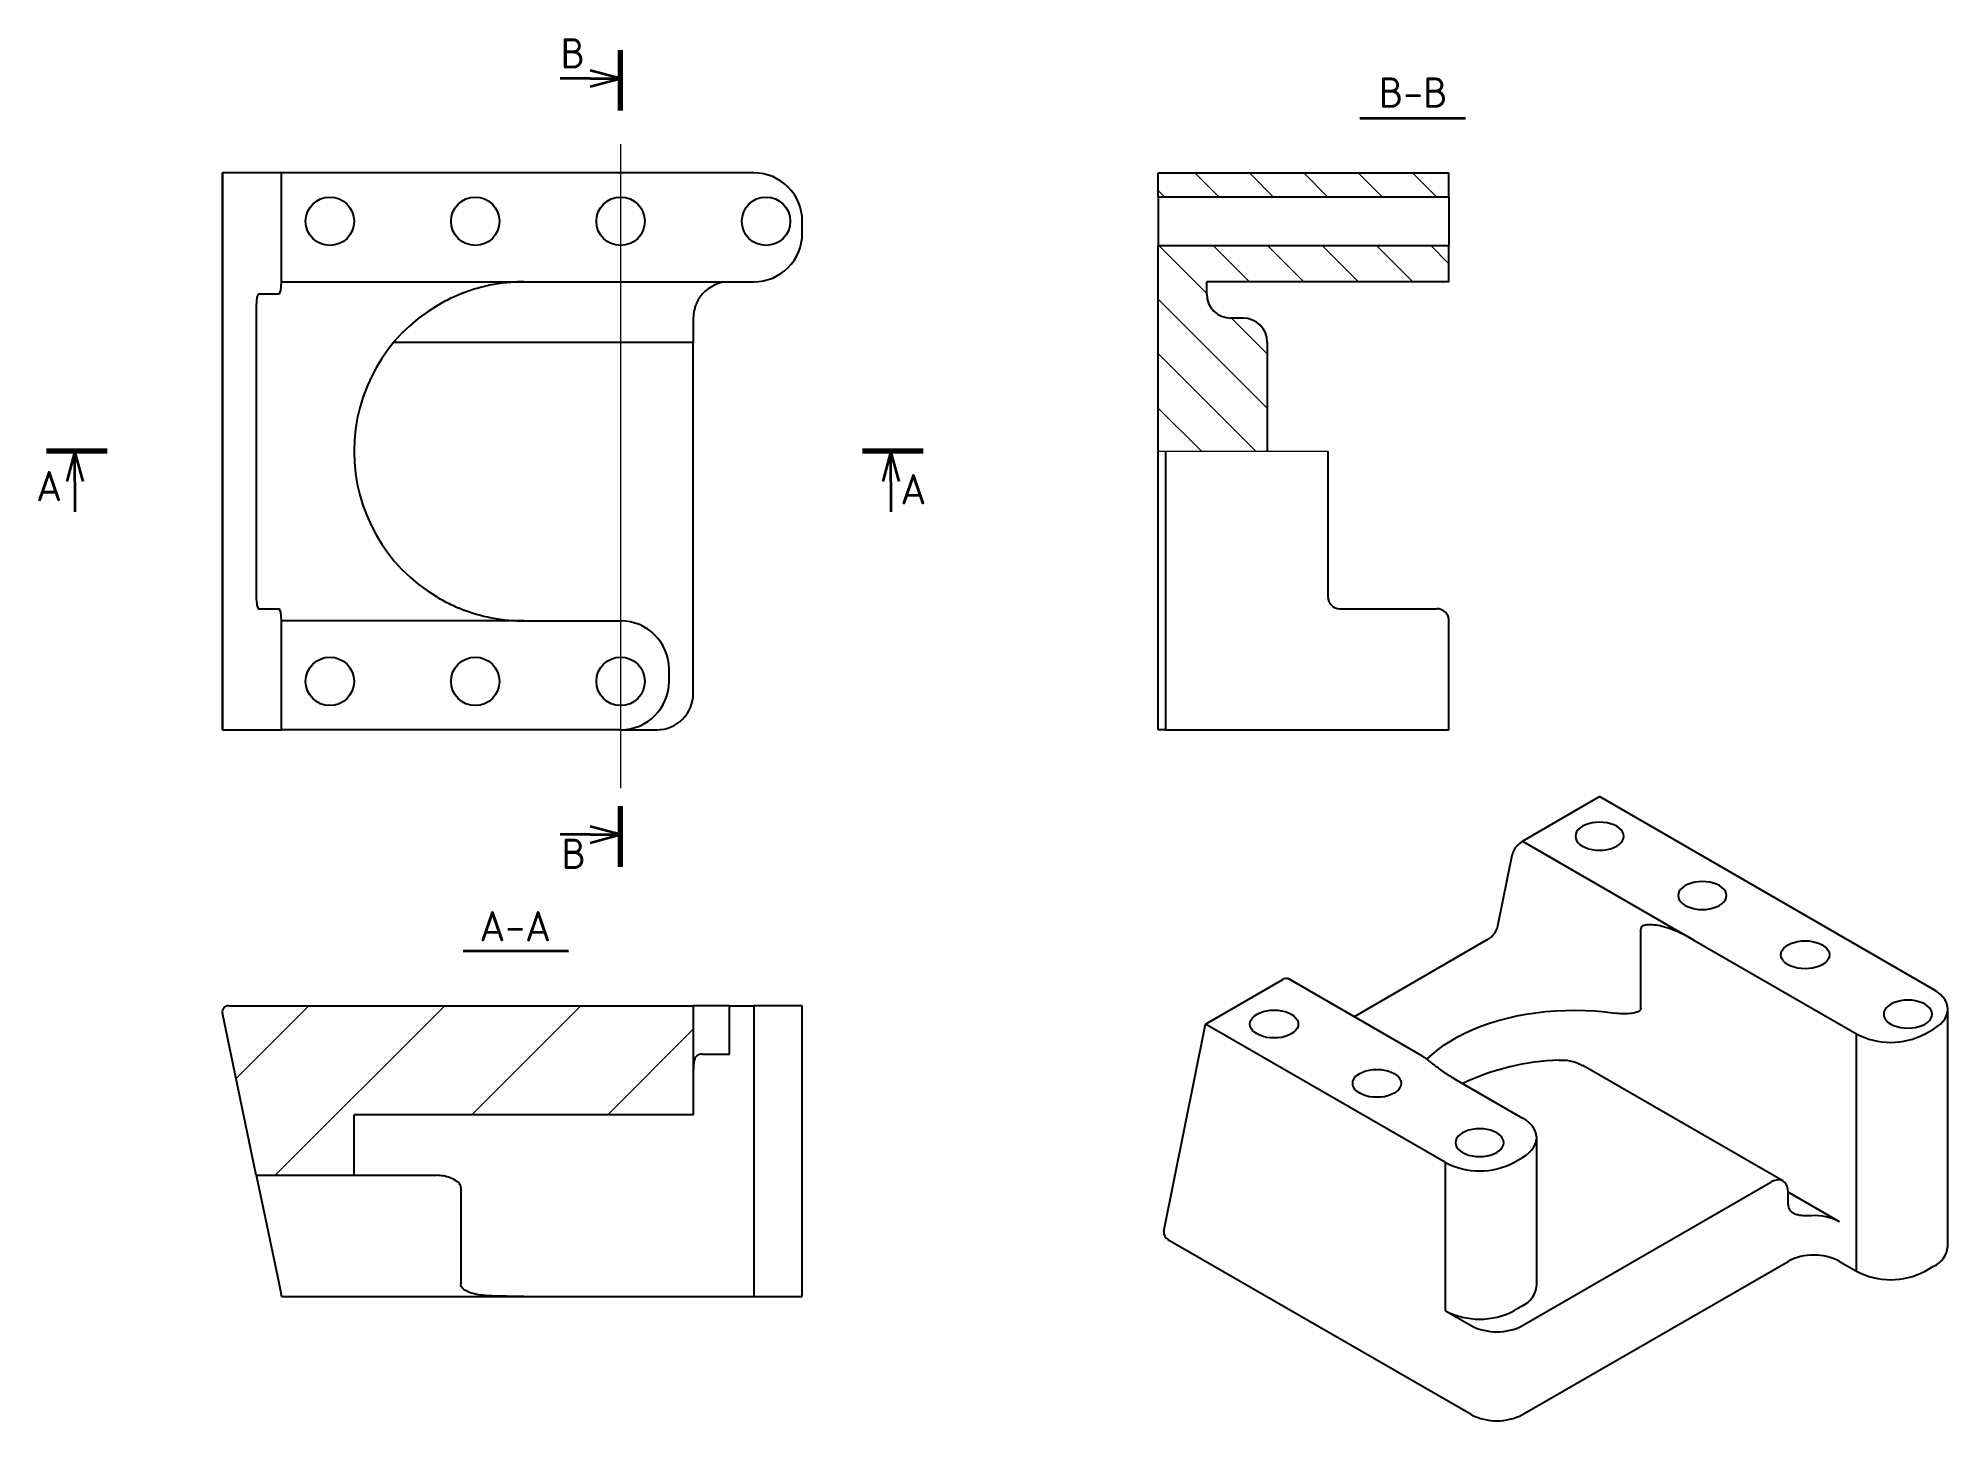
# Model space of a CAD drawing. Header units: millimetres. Extents: x 155 to 313, y 86 to 200.
import ezdxf

# ---------------------------------------------------------------- set-up
doc = ezdxf.new("R2010")
doc.units = ezdxf.units.MM
doc.linetypes.add('AM_ISO08W050', pattern=[18, 12, -1.5, 3, -1.5])
for name, color, linetype, lineweight in [('AM_10', 7, 'AM_ISO08W050', 35), ('Netmanh', 5, 'Continuous', 13), ('NÉT MẶT CẮT', 10, 'Continuous', 70), ('Nét đậm', 7, 'Continuous', 35)]:
    doc.layers.add(name, color=color, linetype=linetype, lineweight=lineweight)
doc.styles.add('MtXpl_TCVN_7284', font='')
doc.styles.get('MtXpl_TCVN_7284').set_extended_font_data('TCVN 7284')

msp = doc.modelspace()

# ---------------------------------------------------------------- hatches: boundary and pattern name
at = {"layer": 'Netmanh'}
h = msp.add_hatch(dxfattribs=at)
h.set_pattern_fill('ANSI31', color=256, angle=90)
h.paths.add_polyline_path([(256.9, 175.11, 0.414214), (254.9, 177.11), (253.9, 177.11, -0.414214), (251.9, 179.11), (251.9, 180.11), (271.9, 180.11), (271.9, 183.11), (247.9, 183.11), (247.9, 166.11), (256.9, 166.11)])
h.paths.add_polyline_path([(271.9, 189.11), (247.9, 189.11), (247.9, 187.11), (271.9, 187.11)])
h = msp.add_hatch(dxfattribs=at)
h.set_pattern_fill('ANSI31', color=256, scale=2.5)
h.set_pattern_definition([(45, (95.161, 60.161), (-5.61266, 5.61266), [])])
h.paths.add_polyline_path([(209.51, 111.32), (209.51, 120.32), (171.13, 120.32, 0.475735), (170.64, 119.72), (173.43, 106.32), (181.51, 106.32), (181.51, 111.32)])

# ---------------------------------------------------------------- linework, layer by layer
at = {"color": 7, "linetype": 'Continuous', "lineweight": 25}
for p, q in [((170.63, 189.11), (170.63, 143.11)), ((170.63, 189.11), (170.64, 189.11)), ((170.64, 189.11), (170.64, 143.11)), ((175.51, 189.11), (170.64, 189.11)), ((175.51, 180.11), (175.51, 189.11)), ((214.51, 189.11), (175.51, 189.11)), ((247.9, 189.11), (271.9, 189.11)), ((247.9, 187.11), (247.9, 189.11)), ((271.9, 187.11), (271.9, 189.11)), ((271.9, 187.11), (247.9, 187.11)), ((247.9, 187.11), (247.9, 183.11)), ((271.9, 187.11), (271.9, 183.11)), ((218.51, 184.11), (218.51, 185.11)), ((247.9, 183.11), (271.9, 183.11)), ((247.9, 166.11), (247.9, 183.11)), ((271.9, 180.11), (271.9, 183.11)), ((175.51, 180.11), (195.51, 180.11)), ((195.51, 180.11), (214.51, 180.11)), ((271.9, 180.11), (251.9, 180.11)), ((251.9, 179.11), (251.9, 180.11)), ((173.64, 179.11), (175.31, 179.11)), ((173.43, 178.11), (173.43, 154.11)), ((209.51, 177.11), (209.51, 175.11)), ((254.9, 177.11), (253.9, 177.11)), ((209.51, 175.11), (184.79, 175.11)), ((209.51, 146.11), (209.51, 175.11)), ((256.9, 175.11), (256.9, 166.11)), ((247.9, 143.11), (247.9, 166.11)), ((248.5, 166.11), (248.5, 143.11)), ((261.9, 166.11), (261.9, 154.11)), ((173.64, 153.11), (175.31, 153.11)), ((262.9, 153.11), (270.9, 153.11)), ((175.51, 143.11), (175.51, 152.11)), ((195.51, 152.11), (175.51, 152.11)), ((195.51, 152.11), (203.51, 152.11)), ((271.9, 143.11), (271.9, 152.11)), ((207.51, 147.11), (207.51, 148.11)), ((170.64, 143.11), (170.63, 143.11)), ((170.64, 143.11), (175.51, 143.11)), ((203.51, 143.11), (175.51, 143.11)), ((203.51, 143.11), (206.51, 143.11)), ((248.5, 143.11), (247.9, 143.11)), ((248.5, 143.11), (271.9, 143.11)), ((277.97, 133.91), (284.33, 137.59)), ((311.91, 121.67), (284.33, 137.59)), ((275.93, 126.92), (277.11, 132.77)), ((277.97, 133.91), (292.11, 125.75)), ((287.73, 120.11), (287.73, 126.65)), ((275.08, 125.78), (264.06, 119.42)), ((292.11, 125.75), (305.54, 117.99)), ((251.8, 118.81), (258.17, 122.48)), ((269.71, 116.16), (258.63, 122.56)), ((171.13, 120.32), (209.51, 120.32)), ((209.51, 120.32), (209.51, 111.32)), ((212.51, 120.32), (209.51, 120.32)), ((212.51, 116.32), (212.51, 120.32)), ((212.51, 120.32), (214.51, 120.32)), ((214.51, 120.32), (214.51, 96.32)), ((218.51, 120.32), (214.51, 120.32)), ((218.51, 96.32), (218.51, 120.32)), ((313.08, 100.44), (313.08, 120.04)), ((173.43, 106.32), (170.64, 119.72)), ((248.36, 101.7), (251.8, 118.81)), ((271.6, 107.38), (251.8, 118.81)), ((311.2, 117.99), (311.91, 118.4)), ((305.54, 98.4), (305.54, 117.99)), ((210.28, 116.32), (212.51, 116.32)), ((299.47, 105.85), (282.95, 115.38)), ((272.31, 114.32), (277.97, 111.05)), ((181.51, 106.32), (181.51, 111.32)), ((209.51, 111.32), (181.51, 111.32)), ((279.14, 97.17), (279.14, 109.42)), ((271.6, 95.13), (271.6, 107.38)), ((277.26, 107.38), (277.97, 107.79)), ((173.43, 106.32), (181.51, 106.32)), ((173.43, 106.32), (173.64, 105.32)), ((181.51, 106.32), (188.3, 106.32)), ((277.97, 93.91), (298.47, 105.75)), ((173.64, 105.32), (175.31, 97.32)), ((190.32, 105.32), (190.32, 97.32)), ((299.89, 104.11), (299.89, 104.93)), ((304.13, 102.48), (299.89, 104.93)), ((273.72, 86.56), (248.7, 101)), ((277.97, 86.56), (299.89, 99.21)), ((304.13, 99.21), (305.54, 98.4)), ((311.2, 98.4), (311.91, 98.81)), ((175.31, 97.32), (175.51, 96.32)), ((175.51, 96.32), (195.51, 96.32)), ((195.51, 96.32), (214.51, 96.32)), ((214.51, 96.32), (218.51, 96.32)), ((271.6, 95.13), (273.72, 93.91)), ((277.97, 95.54), (277.26, 95.13))]:
    msp.add_line(p, q, dxfattribs=at)
at = {"color": 7, "linetype": 'Continuous', "lineweight": 25, "flags": 128}
for points in [[(282.92, 133.51), (283.16, 133.39), (283.42, 133.29), (283.71, 133.22), (284.02, 133.18), (284.33, 133.17), (284.64, 133.18), (284.95, 133.22), (285.24, 133.29), (285.51, 133.39), (285.75, 133.51), (285.95, 133.64), (286.11, 133.8), (286.23, 133.97), (286.31, 134.14), (286.33, 134.32), (286.31, 134.5), (286.23, 134.68), (286.11, 134.85), (285.95, 135), (285.75, 135.14), (285.51, 135.26), (285.24, 135.35), (284.95, 135.42), (284.64, 135.46), (284.33, 135.48), (284.02, 135.46), (283.71, 135.42), (283.42, 135.35), (283.16, 135.26), (282.92, 135.14), (282.71, 135), (282.55, 134.85), (282.43, 134.68), (282.36, 134.5), (282.33, 134.32), (282.36, 134.14), (282.43, 133.97), (282.55, 133.8), (282.71, 133.64), (282.92, 133.51)], [(291.4, 128.61), (291.64, 128.49), (291.91, 128.4), (292.2, 128.33), (292.5, 128.28), (292.82, 128.27), (293.13, 128.28), (293.43, 128.33), (293.72, 128.4), (293.99, 128.49), (294.23, 128.61), (294.43, 128.75), (294.6, 128.9), (294.72, 129.07), (294.79, 129.24), (294.82, 129.42), (294.79, 129.6), (294.72, 129.78), (294.6, 129.95), (294.43, 130.1), (294.23, 130.24), (293.99, 130.36), (293.72, 130.45), (293.43, 130.52), (293.13, 130.56), (292.82, 130.58), (292.5, 130.56), (292.2, 130.52), (291.91, 130.45), (291.64, 130.36), (291.4, 130.24), (291.2, 130.1), (291.03, 129.95), (290.91, 129.78), (290.84, 129.6), (290.82, 129.42), (290.84, 129.24), (290.91, 129.07), (291.03, 128.9), (291.2, 128.75), (291.4, 128.61)], [(299.89, 123.71), (299.68, 123.85), (299.52, 124), (299.4, 124.17), (299.33, 124.35), (299.3, 124.53), (299.33, 124.71), (299.4, 124.88), (299.52, 125.05), (299.68, 125.2), (299.89, 125.34), (300.13, 125.46), (300.39, 125.55), (300.68, 125.62), (300.99, 125.67), (301.3, 125.68), (301.61, 125.67), (301.92, 125.62), (302.21, 125.55), (302.48, 125.46), (302.72, 125.34), (302.92, 125.2), (303.08, 125.05), (303.2, 124.88), (303.28, 124.71), (303.3, 124.53), (303.28, 124.35), (303.2, 124.17), (303.08, 124), (302.92, 123.85), (302.72, 123.71), (302.48, 123.59), (302.21, 123.5), (301.92, 123.43), (301.61, 123.39), (301.3, 123.37), (300.99, 123.39), (300.68, 123.43), (300.39, 123.5), (300.13, 123.59), (299.89, 123.71)], [(311.91, 118.4), (312.21, 118.6), (312.47, 118.81), (312.68, 119.03), (312.86, 119.27), (312.98, 119.52), (313.05, 119.78), (313.08, 120.04), (313.05, 120.29), (312.98, 120.55), (312.86, 120.8), (312.68, 121.04), (312.47, 121.26), (312.21, 121.48), (311.91, 121.67)], [(256.05, 117.99), (255.84, 118.13), (255.68, 118.29), (255.56, 118.45), (255.49, 118.63), (255.46, 118.81), (255.49, 118.99), (255.56, 119.17), (255.68, 119.33), (255.84, 119.49), (256.05, 119.63), (256.29, 119.74), (256.55, 119.84), (256.84, 119.91), (257.15, 119.95), (257.46, 119.97), (257.77, 119.95), (258.08, 119.91), (258.37, 119.84), (258.64, 119.74), (258.88, 119.63), (259.08, 119.49), (259.24, 119.33), (259.36, 119.17), (259.44, 118.99), (259.46, 118.81), (259.44, 118.63), (259.36, 118.45), (259.24, 118.29), (259.08, 118.13), (258.88, 117.99), (258.64, 117.88), (258.37, 117.78), (258.08, 117.71), (257.77, 117.67), (257.46, 117.66), (257.15, 117.67), (256.84, 117.71), (256.55, 117.78), (256.29, 117.88), (256.05, 117.99)], [(270.07, 115.9), (270.5, 116.3), (270.97, 116.69), (271.48, 117.06), (272.02, 117.41), (272.61, 117.75), (273.22, 118.07), (273.87, 118.36), (274.54, 118.63), (275.25, 118.88), (275.97, 119.11), (276.72, 119.3), (277.49, 119.48), (278.27, 119.63), (279.07, 119.75), (279.87, 119.84), (280.69, 119.9), (281.51, 119.94), (282.34, 119.95), (283.16, 119.93), (283.98, 119.89), (284.79, 119.81), (285.6, 119.71)], [(308.38, 118.81), (308.61, 118.69), (308.88, 118.6), (309.17, 118.53), (309.48, 118.49), (309.79, 118.47), (310.1, 118.49), (310.41, 118.53), (310.7, 118.6), (310.97, 118.69), (311.2, 118.81), (311.41, 118.95), (311.57, 119.1), (311.69, 119.27), (311.77, 119.45), (311.79, 119.63), (311.77, 119.81), (311.69, 119.98), (311.57, 120.15), (311.41, 120.3), (311.2, 120.44), (310.97, 120.56), (310.7, 120.65), (310.41, 120.72), (310.1, 120.77), (309.79, 120.78), (309.48, 120.77), (309.17, 120.72), (308.88, 120.65), (308.61, 120.56), (308.38, 120.44), (308.17, 120.3), (308.01, 120.15), (307.89, 119.98), (307.81, 119.81), (307.79, 119.63), (307.81, 119.45), (307.89, 119.27), (308.01, 119.1), (308.17, 118.95), (308.38, 118.81)], [(264.53, 113.1), (264.33, 113.23), (264.16, 113.39), (264.04, 113.56), (263.97, 113.73), (263.95, 113.91), (263.97, 114.09), (264.04, 114.27), (264.16, 114.44), (264.33, 114.59), (264.53, 114.73), (264.77, 114.85), (265.04, 114.94), (265.33, 115.01), (265.63, 115.05), (265.95, 115.07), (266.26, 115.05), (266.56, 115.01), (266.85, 114.94), (267.12, 114.85), (267.36, 114.73), (267.56, 114.59), (267.73, 114.44), (267.85, 114.27), (267.92, 114.09), (267.95, 113.91), (267.92, 113.73), (267.85, 113.56), (267.73, 113.39), (267.56, 113.23), (267.36, 113.1), (267.12, 112.98), (266.85, 112.88), (266.56, 112.81), (266.26, 112.77), (265.95, 112.76), (265.63, 112.77), (265.33, 112.81), (265.04, 112.88), (264.77, 112.98), (264.53, 113.1)], [(277.97, 107.79), (278.27, 107.98), (278.53, 108.19), (278.74, 108.42), (278.91, 108.66), (279.04, 108.91), (279.11, 109.16), (279.14, 109.42), (279.11, 109.68), (279.04, 109.94), (278.91, 110.18), (278.74, 110.42), (278.53, 110.65), (278.27, 110.86), (277.97, 111.05)], [(273.02, 108.2), (273.26, 108.08), (273.52, 107.99), (273.81, 107.92), (274.12, 107.87), (274.43, 107.86), (274.74, 107.87), (275.05, 107.92), (275.34, 107.99), (275.61, 108.08), (275.85, 108.2), (276.05, 108.34), (276.21, 108.49), (276.33, 108.66), (276.41, 108.83), (276.43, 109.01), (276.41, 109.19), (276.33, 109.37), (276.21, 109.54), (276.05, 109.69), (275.85, 109.83), (275.61, 109.95), (275.34, 110.04), (275.05, 110.11), (274.74, 110.15), (274.43, 110.17), (274.12, 110.15), (273.81, 110.11), (273.52, 110.04), (273.26, 109.95), (273.02, 109.83), (272.81, 109.69), (272.65, 109.54), (272.53, 109.37), (272.46, 109.19), (272.43, 109.01), (272.46, 108.83), (272.53, 108.66), (272.65, 108.49), (272.81, 108.34), (273.02, 108.2)], [(299.89, 104.93), (299.87, 105.18), (299.82, 105.39), (299.73, 105.58), (299.62, 105.73), (299.47, 105.85), (299.3, 105.91), (299.12, 105.94), (298.91, 105.92), (298.69, 105.85), (298.47, 105.75)]]:
    msp.add_lwpolyline(points, dxfattribs=at)
at = {"color": 7, "linetype": 'Continuous', "lineweight": 25}
for centre in [(179.51, 185.11), (191.51, 185.11), (203.51, 185.11), (215.52, 185.11), (179.51, 147.11), (191.51, 147.11), (203.51, 147.11)]:
    msp.add_circle(centre, 2, dxfattribs=at)
for centre, radius, start, end in [((214.51, 185.11), 4, 0, 90), ((214.51, 184.11), 4, 270, 0), ((212.51, 177.11), 3, 90, 138.1897), ((253.9, 179.11), 2, 180, 270), ((195.51, 166.11), 14, 121.0027, 238.9973), ((254.9, 175.11), 2, 0, 90), ((262.9, 154.11), 1, 180, 270), ((270.9, 152.11), 1, 0, 90), ((203.51, 148.11), 4, 0, 90), ((203.51, 147.11), 4, 270, 0), ((206.51, 146.11), 3, 270, 0), ((171.13, 119.82), 0.5, 90, 191.7683), ((308.37, 123.42), 6.12, 242.4576, 297.5424), ((281.67, 95.82), 20.03, 91.95, 115.5159), ((274.43, 112.8), 6.12, 242.4576, 297.5424), ((302.07, 98.59), 4.4, 62.1265, 93.0035), ((249.09, 101.63), 0.736, 174.9121, 238.2771), ((302.01, 95.12), 4.61, 62.6097, 117.3903), ((311.03, 100.68), 2.07, 295.2735, 353.4064), ((308.37, 103.82), 6.12, 242.4576, 297.5424), ((277.08, 97.41), 2.07, 295.2735, 353.4064), ((274.43, 100.56), 6.12, 242.4576, 297.5424), ((275.85, 98), 4.61, 242.6097, 297.3903), ((275.85, 90.65), 4.61, 242.6097, 297.3903)]:
    msp.add_arc(centre, radius, start, end, dxfattribs=at)
for centre, major_axis, ratio, start_param, end_param in [((175.31, 180.11), (0, 1), 0.208333, 3.141593, 4.712389), ((173.64, 178.11), (0, 1), 0.208333, 0, 1.570796), ((173.64, 154.11), (0, 1), 0.208333, 1.570796, 3.141593), ((175.31, 152.11), (0, 1), 0.208333, 4.712389, 6.283185), ((277.82, 133.18), (0.63, 0.789), 0.44894, 0.853158, 2.423955), ((275.23, 126.51), (0.63, 0.789), 0.44894, 3.994751, 5.565547), ((258.02, 121.75), (0.63, 0.789), 0.44894, 0.067841, 0.853158)]:
    msp.add_ellipse(centre, major_axis=major_axis, ratio=ratio, start_param=start_param, end_param=end_param, dxfattribs=at)
for points, knots in [([(195.51, 180.11), (195.04, 180.11), (194.57, 180.08), (193.63, 179.99), (193.16, 179.92), (192.47, 179.77), (192.24, 179.72), (191.79, 179.6), (191.57, 179.54), (191.13, 179.4), (190.91, 179.33), (190.62, 179.22), (190.53, 179.19), (190.38, 179.13), (190.32, 179.11), (190.32, 179.11)], [0, 0, 0, 0, 0.25, 0.25, 0.5, 0.5, 0.625, 0.625, 0.75, 0.75, 0.875, 0.875, 0.9375, 0.9375, 1, 1, 1, 1]), ([(190.32, 179.11), (190.32, 179.11), (190.27, 179.09), (190.14, 179.03), (190.06, 179), (189.81, 178.89), (189.62, 178.81), (189.25, 178.63), (189.06, 178.53), (188.68, 178.33), (188.49, 178.22), (188.3, 178.11)], [0, 0, 0, 0, 0.125, 0.125, 0.25, 0.25, 0.5, 0.5, 0.75, 0.75, 1, 1, 1, 1]), ([(210.28, 179.11), (210.19, 179), (210.1, 178.89), (209.95, 178.67), (209.88, 178.55), (209.76, 178.31), (209.72, 178.19), (209.64, 177.97), (209.61, 177.86), (209.56, 177.66), (209.55, 177.56), (209.53, 177.4), (209.52, 177.33), (209.51, 177.16), (209.51, 177.11), (209.51, 177.11)], [0, 0, 0, 0, 0.125, 0.125, 0.25, 0.25, 0.375, 0.375, 0.5, 0.5, 0.625, 0.625, 0.75, 0.75, 1, 1, 1, 1]), ([(188.3, 154.11), (188.49, 153.99), (188.68, 153.89), (189.06, 153.68), (189.25, 153.59), (189.62, 153.41), (189.81, 153.32), (190.06, 153.21), (190.14, 153.18), (190.27, 153.13), (190.32, 153.11), (190.32, 153.11)], [0, 0, 0, 0, 0.25, 0.25, 0.5, 0.5, 0.75, 0.75, 0.875, 0.875, 1, 1, 1, 1]), ([(190.32, 153.11), (190.32, 153.11), (190.38, 153.08), (190.53, 153.02), (190.62, 152.99), (190.92, 152.88), (191.13, 152.81), (191.57, 152.67), (191.8, 152.61), (192.25, 152.49), (192.48, 152.44), (193.17, 152.3), (193.64, 152.22), (194.57, 152.13), (195.04, 152.11), (195.51, 152.11)], [0, 0, 0, 0, 0.0625, 0.0625, 0.125, 0.125, 0.25, 0.25, 0.375, 0.375, 0.5, 0.5, 0.75, 0.75, 1, 1, 1, 1]), ([(292.11, 125.75), (291.78, 125.94), (291.43, 126.13), (290.69, 126.47), (290.31, 126.62), (289.72, 126.81), (289.52, 126.87), (289.12, 126.96), (288.92, 126.99), (288.51, 127.02), (288.31, 127.02), (288.02, 126.96), (287.93, 126.93), (287.78, 126.82), (287.73, 126.74), (287.73, 126.65)], [0, 0, 0, 0, 0.25, 0.25, 0.5, 0.5, 0.625, 0.625, 0.75, 0.75, 0.875, 0.875, 0.9375, 0.9375, 1, 1, 1, 1]), ([(287.73, 120.11), (287.73, 120.02), (287.68, 119.95), (287.55, 119.84), (287.47, 119.81), (287.21, 119.72), (287.02, 119.69), (286.63, 119.65), (286.43, 119.65), (286.02, 119.66), (285.81, 119.68), (285.6, 119.71)], [0, 0, 0, 0, 0.125, 0.125, 0.25, 0.25, 0.5, 0.5, 0.75, 0.75, 1, 1, 1, 1]), ([(210.28, 116.32), (210.19, 116.32), (210.1, 116.31), (209.95, 116.28), (209.88, 116.25), (209.76, 116.16), (209.72, 116.11), (209.64, 115.97), (209.61, 115.89), (209.56, 115.71), (209.55, 115.6), (209.53, 115.38), (209.52, 115.26), (209.51, 114.88), (209.51, 114.6), (209.51, 114.32)], [0, 0, 0, 0, 0.125, 0.125, 0.25, 0.25, 0.375, 0.375, 0.5, 0.5, 0.625, 0.625, 0.75, 0.75, 1, 1, 1, 1]), ([(269.71, 116.16), (269.77, 116.12), (269.9, 116.04), (270.11, 115.87), (270.35, 115.69), (270.64, 115.46), (270.99, 115.19), (271.4, 114.89), (271.84, 114.6), (272.15, 114.41), (272.31, 114.32)], [0, 0, 0, 0, 0.093578, 0.195575, 0.299361, 0.403455, 0.551641, 0.700247, 0.84995, 1, 1, 1, 1]), ([(280.99, 115.84), (281.16, 115.84), (281.5, 115.84), (282.02, 115.76), (282.52, 115.61), (282.82, 115.45), (282.95, 115.37)], [0, 0, 0, 0, 0.241279, 0.48771, 0.768529, 1, 1, 1, 1]), ([(190.32, 105.32), (190.32, 105.43), (190.27, 105.54), (190.14, 105.71), (190.06, 105.78), (189.81, 105.96), (189.62, 106.04), (189.25, 106.18), (189.06, 106.23), (188.68, 106.3), (188.49, 106.32), (188.3, 106.32)], [0, 0, 0, 0, 0.125, 0.125, 0.25, 0.25, 0.5, 0.5, 0.75, 0.75, 1, 1, 1, 1]), ([(301.84, 102.98), (301.7, 102.98), (301.57, 102.98), (301.3, 102.98), (301.16, 102.98), (300.92, 103), (300.8, 103.02), (300.58, 103.07), (300.48, 103.1), (300.31, 103.19), (300.23, 103.24), (300.11, 103.37), (300.05, 103.44), (299.93, 103.69), (299.89, 103.88), (299.89, 104.11)], [0, 0, 0, 0, 0.125, 0.125, 0.25, 0.25, 0.375, 0.375, 0.5, 0.5, 0.625, 0.625, 0.75, 0.75, 1, 1, 1, 1]), ([(195.51, 96.32), (195.04, 96.32), (194.57, 96.32), (193.63, 96.33), (193.16, 96.34), (192.47, 96.38), (192.24, 96.4), (191.79, 96.45), (191.57, 96.49), (191.13, 96.61), (190.91, 96.68), (190.62, 96.85), (190.53, 96.92), (190.38, 97.09), (190.32, 97.2), (190.32, 97.32)], [0, 0, 0, 0, 0.25, 0.25, 0.5, 0.5, 0.625, 0.625, 0.75, 0.75, 0.875, 0.875, 0.9375, 0.9375, 1, 1, 1, 1])]:
    msp.add_open_spline(points, degree=3, knots=knots, dxfattribs=at)
at = {"layer": 'Netmanh'}
for p, q in [((203.51, 191.47), (203.51, 138.29)), ((247.9, 166.11), (261.9, 166.11)), ((247.9, 166.11), (261.9, 166.11))]:
    msp.add_line(p, q, dxfattribs=at)
at = {"layer": 'NÉT MẶT CẮT'}
for p, q in [((203.51, 194.25), (203.51, 199.25)), ((161.12, 166.11), (156.12, 166.11)), ((228.49, 166.11), (223.49, 166.11)), ((203.51, 131.8), (203.51, 136.8))]:
    msp.add_line(p, q, dxfattribs=at)
at = {"layer": 'Nét đậm'}
for p, q in [((203.51, 196.9), (201.01, 197.57)), ((201.01, 196.9), (198.51, 196.9)), ((201.01, 196.9), (203.51, 196.9)), ((201.01, 196.23), (203.51, 196.9)), ((264.55, 193.62), (273.25, 193.62)), ((158.46, 166.11), (157.79, 163.61)), ((158.46, 163.61), (158.46, 166.11)), ((159.13, 163.61), (158.46, 166.11)), ((225.83, 166.11), (225.16, 163.61)), ((225.83, 163.61), (225.83, 166.11)), ((226.5, 163.61), (225.83, 166.11)), ((158.46, 163.61), (158.46, 161.11)), ((225.83, 163.61), (225.83, 161.11)), ((201.01, 134.46), (198.51, 134.46)), ((203.51, 134.46), (201.01, 135.13)), ((201.01, 134.46), (203.51, 134.46)), ((201.01, 133.79), (203.51, 134.46)), ((190.5, 124.85), (199.2, 124.85))]:
    msp.add_line(p, q, dxfattribs=at)

# ---------------------------------------------------------------- texts
at = {"layer": 'AM_10', "char_height": 2.5, "attachment_point": 5, "style": 'MtXpl_TCVN_7284'}
for s, insert in [('B', (199.57, 198.98)), ('B-B', (268.95, 195.74)), ('A', (156.33, 163.24)), ('A', (227.68, 162.98)), ('B', (199.65, 132.87)), ('A-A', (194.81, 126.89))]:
    msp.add_mtext(s, dxfattribs=dict(at, insert=insert))

doc.saveas('drawing.dxf')
